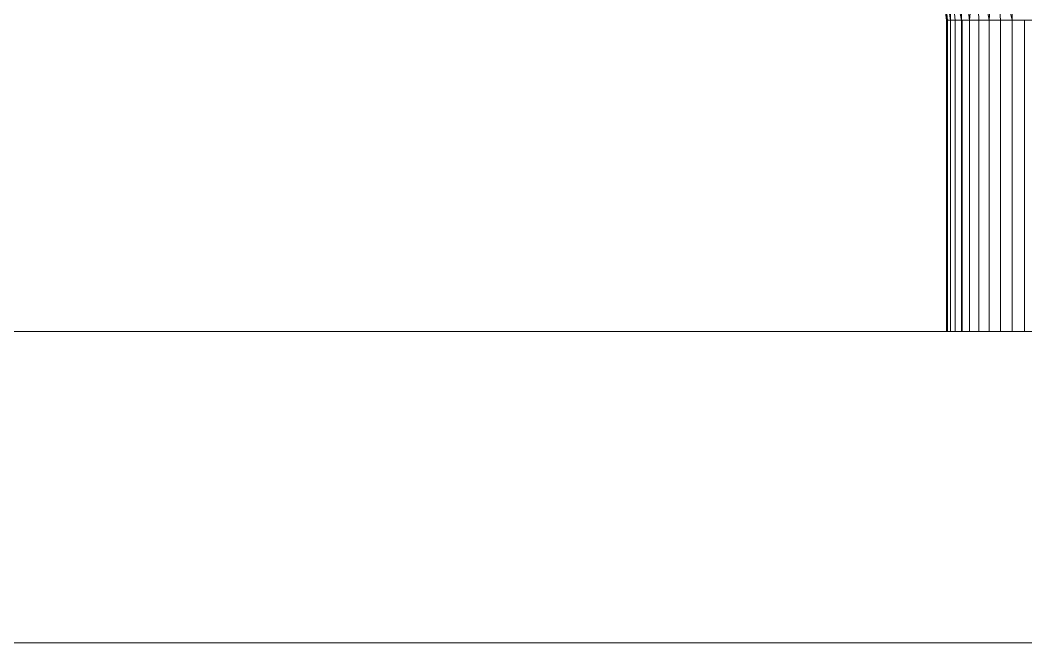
# Model space of a CAD drawing. Header units: centimetres. Extents: x -13467 to 3766, y -437 to 1921.
# Drawn here: x -4246.76 to -4240.31, y 184.8 to 188.8 of the extents above; entities that cross this region are included whole.
import ezdxf

# ---------------------------------------------------------------- set-up
doc = ezdxf.new("R2010")
doc.units = ezdxf.units.CM
doc.layers.add('M-EQPM', color=7, linetype='Continuous', lineweight=9)

# ---------------------------------------------------------------- blocks, each defined once
blk = doc.blocks.new('EQ-04-006 - EQ-04-006_dwg_Agrupar_318-1538744-Sección 1-2')
at = {"layer": 'M-EQPM', "color": 9, "true_color": 0xc0c0c0}
for p, q in [((-3653.2137, 186.8), (-3710.2137, 186.8)), ((-3653.2137, 184.8), (-3710.2137, 184.8))]:
    blk.add_line(p, q, dxfattribs=at)
at = {"layer": 'M-EQPM', "color": 9, "true_color": 0xc0c0c0, "flags": 128}
for points in [[(-3652.5956, 186.8), (-3652.9008, 186.8), (-3653.2137, 186.8), (-3710.2137, 186.8), (-3710.5265, 186.8), (-3710.8317, 186.8)], [(-3652.5956, 184.8), (-3652.9008, 184.8), (-3653.2137, 184.8), (-3653.2137, 186.8), (-3653.2137, 184.8), (-3652.9008, 184.8), (-3652.9008, 186.8), (-3653.2137, 186.8), (-3710.2137, 186.8), (-3710.2137, 184.8), (-3653.2137, 184.8), (-3710.2137, 184.8), (-3710.5265, 184.8), (-3710.5265, 186.8), (-3710.2137, 186.8), (-3710.2137, 184.8), (-3710.5265, 184.8), (-3710.8317, 184.8)]]:
    blk.add_lwpolyline(points, dxfattribs=at)
blk = doc.blocks.new('EQ-04-006 - EQ-04-006_dwg_Agrupar_308-1538748-Sección 1-2')
at = {"layer": 'M-EQPM', "color": 136, "true_color": 0x007f7f}
for p, q in [((-3689.4636, 188.8), (-3689.4637, 186.8)), ((-3689.4637, 186.8), (-3689.4575, 188.8)), ((-3689.4637, 186.8), (-3689.4636, 188.8)), ((-3689.4637, 186.8), (-3689.4636, 188.8)), ((-3689.4637, 188.8), (-3689.4637, 186.8)), ((-3689.4575, 186.8), (-3689.4636, 188.8)), ((-3689.4575, 186.8), (-3689.4575, 188.8)), ((-3689.4575, 188.8), (-3689.4575, 186.8)), ((-3689.4392, 186.8), (-3689.4392, 188.8)), ((-3689.4092, 186.8), (-3689.4092, 188.8)), ((-3689.3682, 186.8), (-3689.3682, 188.8)), ((-3689.3636, 188.8), (-3689.3637, 186.8)), ((-3689.3172, 186.8), (-3689.3172, 188.8)), ((-3689.2576, 188.8), (-3689.2576, 186.8)), ((-3689.1907, 186.8), (-3689.1907, 188.8)), ((-3689.1182, 188.8), (-3689.1182, 186.8)), ((-3689.0419, 188.8), (-3689.0419, 186.8)), ((-3689.0419, 188.8), (-3688.9637, 188.8)), ((-3688.9637, 186.8), (-3688.9637, 188.8)), ((-3688.8854, 188.8), (-3688.9637, 188.8))]:
    blk.add_line(p, q, dxfattribs=at)
at = {"layer": 'M-EQPM', "color": 136, "true_color": 0x007f7f, "flags": 128}
for points in [[(-3689.4501, 189.2056), (-3689.4392, 188.8), (-3689.4983, 189.1926)], [(-3690.446, 190.7319), (-3689.9637, 190.5321), (-3690.0284, 190.42), (-3689.641, 190.1227), (-3689.7262, 190.0374), (-3689.4481, 189.675), (-3689.5378, 189.6232), (-3689.3733, 189.2261), (-3689.4501, 189.2056), (-3689.4392, 188.8), (-3689.4092, 188.8), (-3689.4092, 186.8)], [(-3689.3172, 186.8), (-3689.3172, 188.8), (-3689.3733, 189.2261), (-3689.3682, 188.8), (-3689.3733, 189.2261), (-3689.2733, 189.2529), (-3689.4481, 189.675), (-3689.3437, 189.7353), (-3689.641, 190.1227), (-3689.5495, 190.2142), (-3689.9637, 190.5321)], [(-3689.2316, 189.8), (-3689.3437, 189.7353), (-3689.1568, 189.2841), (-3689.1182, 188.8), (-3689.1182, 186.8)], [(-3689.0419, 186.8), (-3689.0419, 188.8), (-3689.1182, 188.8), (-3689.1907, 188.8), (-3689.1568, 189.2841), (-3689.1907, 188.8), (-3689.2733, 189.2529), (-3689.1815, 189.2775)], [(-3689.0318, 189.3176), (-3689.1568, 189.2841), (-3689.0419, 188.8), (-3689.1182, 188.8), (-3689.1568, 189.2841), (-3689.0419, 188.8)], [(-3689.1182, 186.8), (-3689.1182, 188.8), (-3689.1907, 188.8), (-3689.2733, 189.2529), (-3689.2576, 188.8), (-3689.3172, 188.8), (-3689.2733, 189.2529), (-3689.3172, 188.8), (-3689.3733, 189.2261), (-3689.2733, 189.2529), (-3689.2576, 188.8)], [(-3689.4637, 188.8), (-3689.5148, 189.1882), (-3689.4983, 189.1926), (-3689.4575, 188.8), (-3689.5148, 189.1882), (-3689.4575, 188.8), (-3689.4983, 189.1926), (-3689.4392, 188.8)], [(-3689.4392, 186.8), (-3689.4392, 188.8), (-3689.4983, 189.1926), (-3689.4575, 188.8), (-3689.4983, 189.1926), (-3689.4636, 188.8), (-3689.4983, 189.1926), (-3689.5148, 189.1882), (-3689.4637, 188.8), (-3689.4575, 188.8), (-3689.4575, 186.8)], [(-3689.4092, 186.8), (-3689.4092, 188.8), (-3689.4501, 189.2056), (-3689.3682, 188.8), (-3689.4092, 188.8), (-3689.4501, 189.2056), (-3689.3682, 188.8), (-3689.3172, 188.8), (-3689.2576, 188.8), (-3689.2576, 186.8)], [(-3689.4637, 186.8), (-3689.4636, 188.8), (-3689.4575, 188.8), (-3689.4575, 186.8)], [(-3689.4392, 188.8), (-3689.4575, 188.8), (-3689.4636, 188.8), (-3689.4575, 188.8), (-3689.4392, 188.8), (-3689.4092, 188.8), (-3689.3682, 188.8), (-3689.3682, 186.8)], [(-3689.4392, 186.8), (-3689.4392, 188.8), (-3689.4575, 188.8), (-3689.4575, 186.8)], [(-3689.4392, 188.8), (-3689.4575, 188.8), (-3689.4575, 186.8)], [(-3689.3172, 186.8), (-3689.3172, 188.8), (-3689.3682, 188.8), (-3689.3682, 186.8)], [(-3689.2576, 188.8), (-3689.1907, 188.8), (-3689.1907, 186.8)], [(-3689.2576, 186.8), (-3689.2576, 188.8), (-3689.1907, 188.8), (-3689.1907, 186.8)], [(-3689.0419, 186.8), (-3689.0419, 188.8), (-3688.9637, 188.8), (-3688.9637, 186.8)], [(-3688.8854, 186.8), (-3688.8854, 188.8), (-3688.9637, 188.8), (-3688.9637, 186.8)]]:
    blk.add_lwpolyline(points, dxfattribs=at)
for points in [[(-3689.0318, 189.3176), (-3689.0419, 188.8)], [(-3689.4637, 186.8), (-3689.4575, 188.8)], [(-3689.4637, 186.8), (-3689.4636, 188.8)], [(-3689.4575, 186.8), (-3689.4636, 188.8)]]:
    blk.add_lwpolyline(points, close=True, dxfattribs=at)
blk = doc.blocks.new('EQ-04-006 - EQ-04-006_dwg_Agrupar_316-1538749-Sección 1-2')
at = {"layer": 'M-EQPM', "color": 136, "true_color": 0x007f7f}
for p, q in [((-3689.5148, 189.1882), (-3689.4637, 188.8)), ((-3689.4636, 188.8), (-3689.4637, 186.8)), ((-3689.4637, 186.8), (-3689.4575, 188.8)), ((-3689.4636, 188.8), (-3689.4637, 186.8)), ((-3689.4637, 186.8), (-3689.4637, 188.8)), ((-3689.4636, 188.8), (-3689.4637, 186.8)), ((-3689.4575, 186.8), (-3689.4636, 188.8)), ((-3689.4575, 186.8), (-3689.4575, 188.8)), ((-3689.4575, 188.8), (-3689.4575, 186.8))]:
    blk.add_line(p, q, dxfattribs=at)
at = {"layer": 'M-EQPM', "color": 136, "true_color": 0x007f7f, "flags": 128}
for points in [[(-3689.4636, 188.8), (-3689.5148, 189.1882), (-3689.4983, 189.1926), (-3689.4501, 189.2056), (-3689.4092, 188.8)], [(-3689.4575, 186.8), (-3689.4575, 188.8), (-3689.4637, 188.8), (-3689.5148, 189.1882), (-3689.4983, 189.1926), (-3689.4636, 188.8), (-3689.4983, 189.1926), (-3689.4575, 188.8), (-3689.4983, 189.1926), (-3689.4392, 188.8)], [(-3689.4575, 188.8), (-3689.4983, 189.1926), (-3689.4392, 188.8)], [(-3689.4575, 186.8), (-3689.4575, 188.8), (-3689.4636, 188.8), (-3689.4637, 186.8)], [(-3689.4392, 188.8), (-3689.4575, 188.8), (-3689.4636, 188.8), (-3689.4575, 188.8), (-3689.4392, 188.8)], [(-3689.4575, 186.8), (-3689.4575, 188.8), (-3689.4392, 188.8)], [(-3689.4575, 186.8), (-3689.4575, 188.8), (-3689.4392, 188.8)]]:
    blk.add_lwpolyline(points, dxfattribs=at)
for points in [[(-3689.4637, 186.8), (-3689.4575, 188.8)], [(-3689.4637, 186.8), (-3689.4636, 188.8)], [(-3689.4575, 186.8), (-3689.4636, 188.8)]]:
    blk.add_lwpolyline(points, close=True, dxfattribs=at)
blk = doc.blocks.new('EQ-04-006 - EQ-04-006_dwg_011_ENZUNCHADOR_dwg-1538751-Sección 1-2')
for name in ['EQ-04-006 - EQ-04-006_dwg_Agrupar_308-1538748-Sección 1-2', 'EQ-04-006 - EQ-04-006_dwg_Agrupar_316-1538749-Sección 1-2', 'EQ-04-006 - EQ-04-006_dwg_Agrupar_318-1538744-Sección 1-2']:
    blk.add_blockref(name, (0, 0))
blk = doc.blocks.new('EQ-04-006 - EQ-04-006_dwg-1538743-Sección 1-2')
blk.add_blockref('EQ-04-006 - EQ-04-006_dwg_011_ENZUNCHADOR_dwg-1538751-Sección 1-2', (0, 0))
blk = doc.blocks.new('EQ-04-006 - EQ-04-006-1538756-Sección 1-2')
blk.add_blockref('EQ-04-006 - EQ-04-006_dwg-1538743-Sección 1-2', (0, 0))
blk = doc.blocks.new('PQ_RVR_MEP-01_ZZ_ZZ_MO_T_A_rvt-2-Sección 1-2')
at = {"layer": 'M-EQPM', "lineweight": 9}
blk.add_blockref('EQ-04-006 - EQ-04-006-1538756-Sección 1-2', (0, 0), dxfattribs=at)

msp = doc.modelspace()

# ---------------------------------------------------------------- block references
at = {"lineweight": 5}
msp.add_blockref('PQ_RVR_MEP-01_ZZ_ZZ_MO_T_A_rvt-2-Sección 1-2', (-551.352, 0), dxfattribs=at)

doc.saveas('drawing.dxf')
